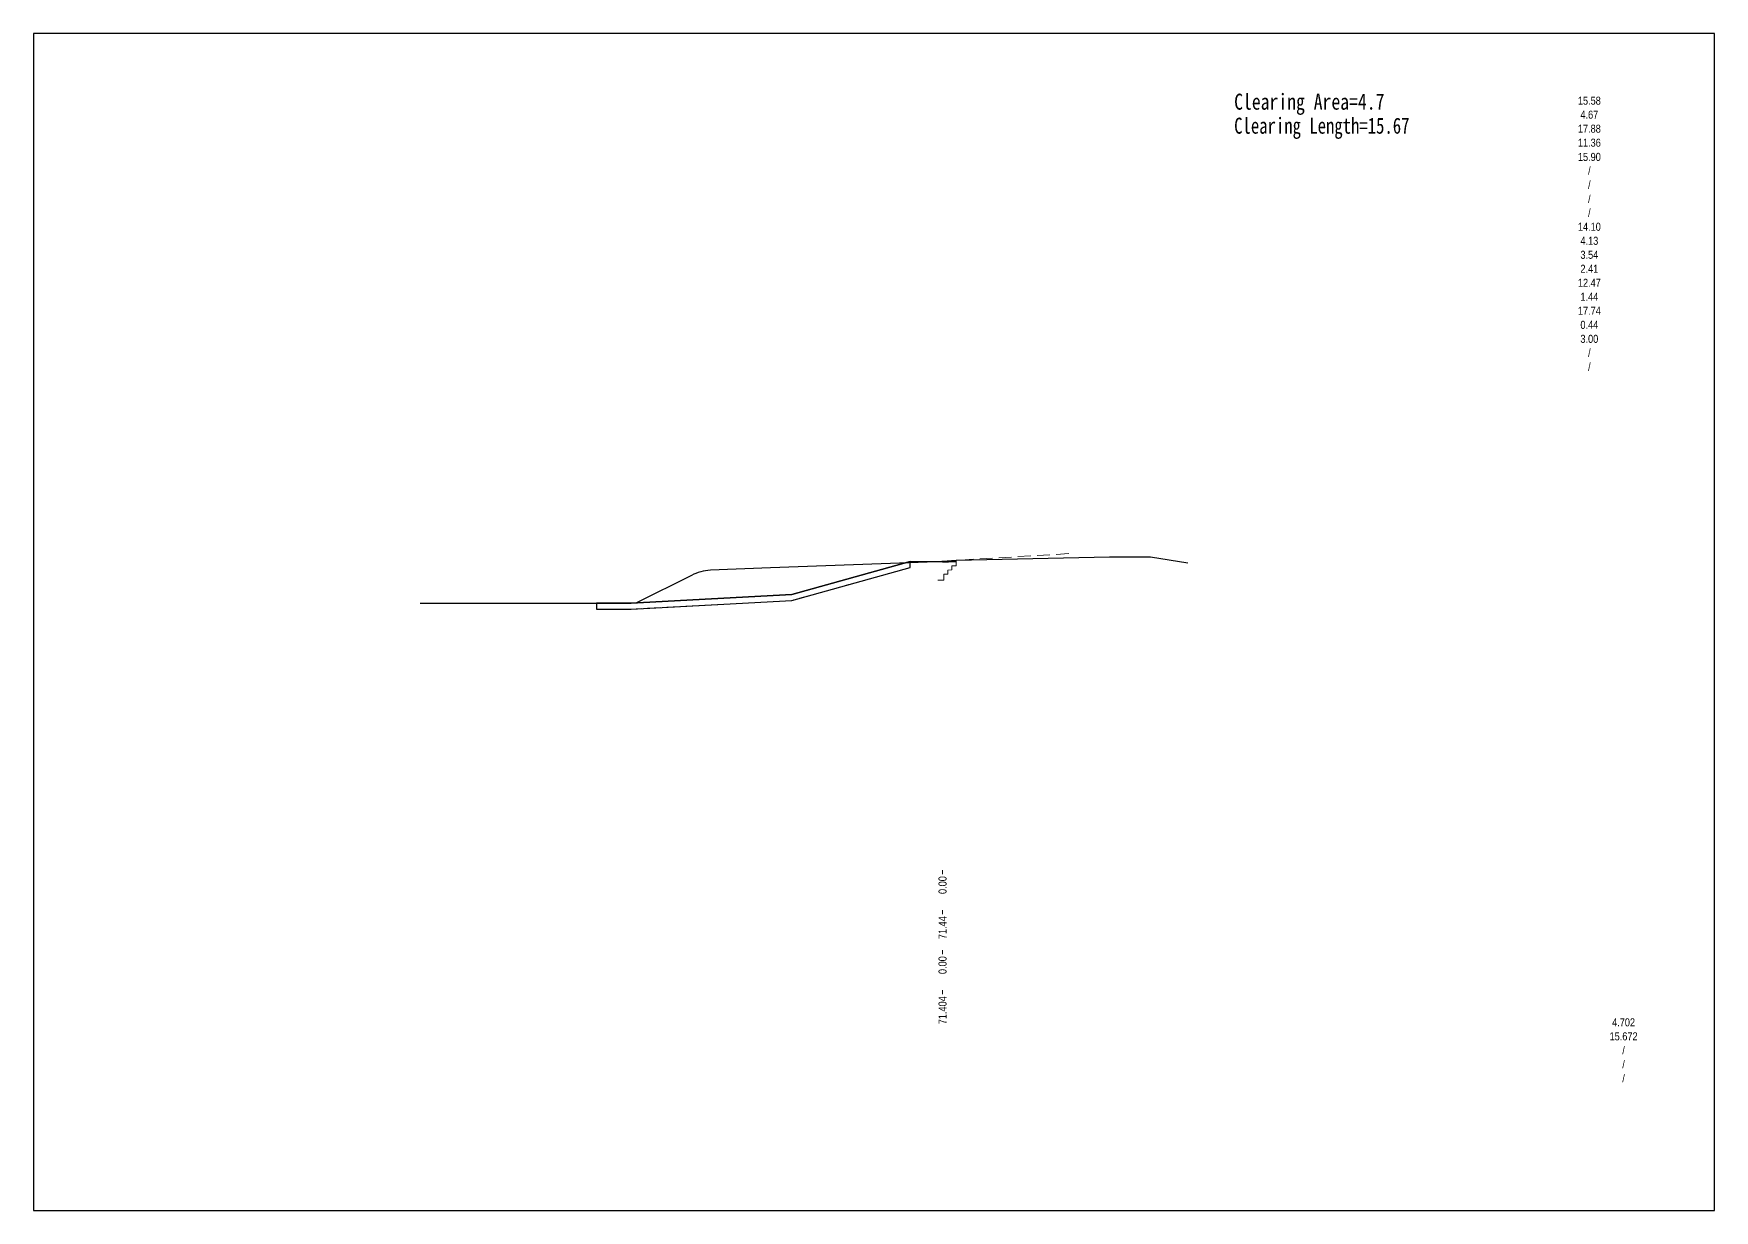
# Model space of a CAD drawing. Header units: millimetres. Extents: x 1358 to 1904, y 1415 to 1532.
# Drawn here: x 1820.3 to 1904.3, y 1473.2 to 1532 of the extents above; entities that cross this region are included whole.
import ezdxf
from ezdxf.enums import TextEntityAlignment as Align

# ---------------------------------------------------------------- set-up
doc = ezdxf.new("R2010")
doc.units = ezdxf.units.MM
doc.linetypes.add('HIDDEN2', pattern=[4.7625, 3.175, -1.5875])
for name, color, linetype in [('Base_point', 7, 'Continuous'), ('区域', 3, 'Continuous'), ('地面线', 7, 'Continuous'), ('数量表', 7, 'Continuous'), ('清表长度', 2, 'Continuous'), ('清表面积', 1, 'Continuous')]:
    doc.layers.add(name, color=color, linetype=linetype)
for name, color, linetype, lineweight in [('填方边坡', 1, 'Continuous', 30), ('工程量01', 7, 'Continuous', 15), ('数据栏', 251, 'Continuous', 15), ('清表', 32, 'HIDDEN2', 20), ('路基', 1, 'Continuous', 30), ('边界', 7, 'Continuous', 13)]:
    doc.layers.add(name, color=color, linetype=linetype, lineweight=lineweight)
doc.styles.get("Standard").update_dxf_attribs({"font": 'SimSun.ttf'})
doc.styles.add('STYLE-ARIAL_NARROW', font='ARIALN.TTF')

# ---------------------------------------------------------------- blocks, each defined once
blk = doc.blocks.new('SG')
at = {"layer": '数据栏', "linetype": 'Continuous', "lineweight": 0}
blk.add_line((0, -12), (0, -12.4), dxfattribs=at)
at = {"layer": '数据栏', "style": 'STYLE-ARIAL_NARROW'}
blk.add_attdef('g', text='', height=0.8, rotation=90, dxfattribs=at).set_placement((0, -12.6), align=Align.MIDDLE_RIGHT)
blk = doc.blocks.new('SW')
at = {"layer": '数据栏', "linetype": 'Continuous', "lineweight": 0}
blk.add_line((0, -8), (0, -8.4), dxfattribs=at)
at = {"layer": '数据栏', "style": 'STYLE-ARIAL_NARROW'}
blk.add_attdef('W', text='', height=0.8, rotation=90, dxfattribs=at).set_placement((0, -8.6), align=Align.MIDDLE_RIGHT)
blk = doc.blocks.new('DG')
at = {"layer": '数据栏', "linetype": 'Continuous', "lineweight": 0}
blk.add_line((0, -4), (0, -4.4), dxfattribs=at)
at = {"layer": '数据栏', "style": 'STYLE-ARIAL_NARROW'}
blk.add_attdef('G', text='', height=0.8, rotation=90, dxfattribs=at).set_placement((0, -4.6), align=Align.MIDDLE_RIGHT)
blk = doc.blocks.new('DW')
at = {"layer": '数据栏', "linetype": 'Continuous', "lineweight": 0}
blk.add_line((0, 0), (0, -0.4), dxfattribs=at)
at = {"layer": '数据栏', "style": 'STYLE-ARIAL_NARROW'}
blk.add_attdef('W', text='', height=0.8, rotation=90, dxfattribs=at).set_placement((0, -0.6), align=Align.MIDDLE_RIGHT)
blk = doc.blocks.new('TK')
at = {"color": 4}
blk.add_lwpolyline([(0, 0), (84, 0), (84, 58.8), (0, 58.8)], close=True, dxfattribs=at)
blk = doc.blocks.new('QTY_FRAME')
at = {"layer": '数量表', "style": 'STYLE-ARIAL_NARROW'}
for tag, p in [('QB_AREA', (0, 2.8)), ('QB_LENGTH', (0, 2.1)), ('HT_LENGTH', (0, 0.7)), ('HT_AREA', (0, 1.4)), ('WF_AREA', (0, 0))]:
    blk.add_attdef(tag, text='', height=0.4, dxfattribs=at).set_placement(p, align=Align.MIDDLE_CENTER)
at = {"layer": '数量表', "style": 'STYLE-ARIAL_NARROW', "flags": 1}
blk.add_attdef('FRAME', text='', height=0.4, dxfattribs=at).set_placement((0, -0.7), align=Align.MIDDLE_CENTER)

msp = doc.modelspace()

# ---------------------------------------------------------------- linework, layer by layer
at = {"layer": '区域', "color": 7}
msp.add_lwpolyline([(1858.141, 1503.708), (1864.059, 1505.352), (1864.059, 1505.652), (1858.141, 1504.008), (1850.118, 1503.574), (1848.387, 1503.575), (1848.387, 1503.275), (1850.118, 1503.274)], close=True, dxfattribs=at)
at = {"layer": '区域', "color": 6}
msp.add_lwpolyline([(1858.141, 1503.708), (1864.059, 1505.352), (1864.059, 1505.652), (1858.141, 1504.008), (1850.118, 1503.574), (1848.387, 1503.575), (1848.387, 1503.275), (1850.118, 1503.274)], close=True, dxfattribs=at)
msp.add_lwpolyline([(1858.141, 1503.708), (1864.059, 1505.352), (1864.059, 1505.652), (1858.141, 1504.008), (1850.118, 1503.574), (1848.387, 1503.575), (1848.387, 1503.275), (1850.118, 1503.274)], close=True, dxfattribs=at)
msp.add_lwpolyline([(1858.141, 1503.708), (1864.059, 1505.352), (1864.059, 1505.652), (1858.141, 1504.008), (1850.118, 1503.574), (1848.387, 1503.575), (1848.387, 1503.275), (1850.118, 1503.274)], close=True, dxfattribs=at)
at = {"layer": '地面线', "flags": 128}
msp.add_lwpolyline([(1839.574, 1503.578), (1850.118, 1503.574), (1858.141, 1504.008), (1864.059, 1505.652), (1865.048, 1505.652), (1865.68, 1505.676), (1866.358, 1505.716), (1874.03, 1505.882), (1876.08, 1505.887), (1877.937, 1505.588)], dxfattribs=at)
at = {"layer": '填方边坡', "flags": 128}
msp.add_lwpolyline([(1854.079, 1505.225, 0.09625), (1853.133, 1504.962), (1850.387, 1503.589)], format="xyb", dxfattribs=at)
at = {"layer": '清表', "linetype": 'HIDDEN2', "ltscale": 0.2, "flags": 128}
msp.add_lwpolyline([(1848.387, 1503.575), (1848.387, 1503.275), (1850.118, 1503.274), (1858.141, 1503.708), (1864.059, 1505.352), (1864.059, 1505.652), (1865.048, 1505.652), (1865.68, 1505.676), (1872.277, 1506.065)], dxfattribs=at)
at = {"layer": '路基', "flags": 128}
for points in [[(1866.358, 1505.636), (1865.38, 1505.636), (1857.08, 1505.345), (1854.08, 1505.225), (1854.079, 1505.225)], [(1865.68, 1505.636), (1865.98, 1505.636), (1866.358, 1505.649)]]:
    msp.add_lwpolyline(points, dxfattribs=at)
at = {"layer": '边界'}
msp.add_lwpolyline([(1866.358, 1505.716), (1866.358, 1505.439), (1866.148, 1505.432), (1866.148, 1505.232), (1865.948, 1505.226), (1865.948, 1505.026), (1865.748, 1505.026), (1865.748, 1504.726), (1865.448, 1504.726)], dxfattribs=at)

# ---------------------------------------------------------------- block references
at = {"color": 4}
msp.add_blockref('TK', (1820.255, 1473.232), dxfattribs=at)
at = {"layer": 'Base_point', "xscale": 0.5, "yscale": 0.5, "zscale": 0.5}
for name, values in [('DW', {'W': '0.00'}), ('DG', {'G': '71.44'}), ('SW', {'W': '0.00'}), ('SG', {'g': '71.404'})]:
    msp.add_blockref(name, (1865.68, 1490.232), dxfattribs=at).add_auto_attribs(values)
at = {"layer": '数量表'}
msp.add_blockref('QTY_FRAME', (1899.716, 1479.828), dxfattribs=at).add_auto_attribs({'QB_AREA': '4.702', 'QB_LENGTH': '15.672', 'HT_AREA': '/', 'HT_LENGTH': '/', 'WF_AREA': '/'})

# ---------------------------------------------------------------- texts
at = {"layer": '工程量01', "lineweight": 0, "style": 'STYLE-ARIAL_NARROW'}
for s, p in [('15.58', (1898.006, 1528.682)), ('4.67', (1898.006, 1527.982)), ('17.88', (1898.006, 1527.282)), ('11.36', (1898.006, 1526.582)), ('15.90', (1898.006, 1525.872)), ('/', (1898.006, 1525.182)), ('/', (1898.006, 1524.482)), ('/', (1898.006, 1523.772)), ('/', (1898.006, 1523.082)), ('14.10', (1898.006, 1522.382)), ('4.13', (1898.006, 1521.682)), ('3.54', (1898.006, 1520.982)), ('2.41', (1898.006, 1520.282)), ('12.47', (1898.006, 1519.582)), ('1.44', (1898.006, 1518.882)), ('17.74', (1898.006, 1518.182)), ('0.44', (1898.006, 1517.482)), ('3.00', (1898.006, 1516.782)), ('/', (1898.006, 1516.082)), ('/', (1898.006, 1515.382))]:
    msp.add_text(s, height=0.4, dxfattribs=at).set_placement(p, align=Align.MIDDLE_CENTER)
at = {"layer": '清表长度', "width": 0.766667}
msp.add_text('Clearing Length=15.67', height=0.8, dxfattribs=at).set_placement((1880.255, 1527.032))
at = {"layer": '清表面积', "width": 0.811765}
msp.add_text('Clearing Area=4.7', height=0.8, dxfattribs=at).set_placement((1880.255, 1528.232))

doc.saveas('drawing.dxf')
